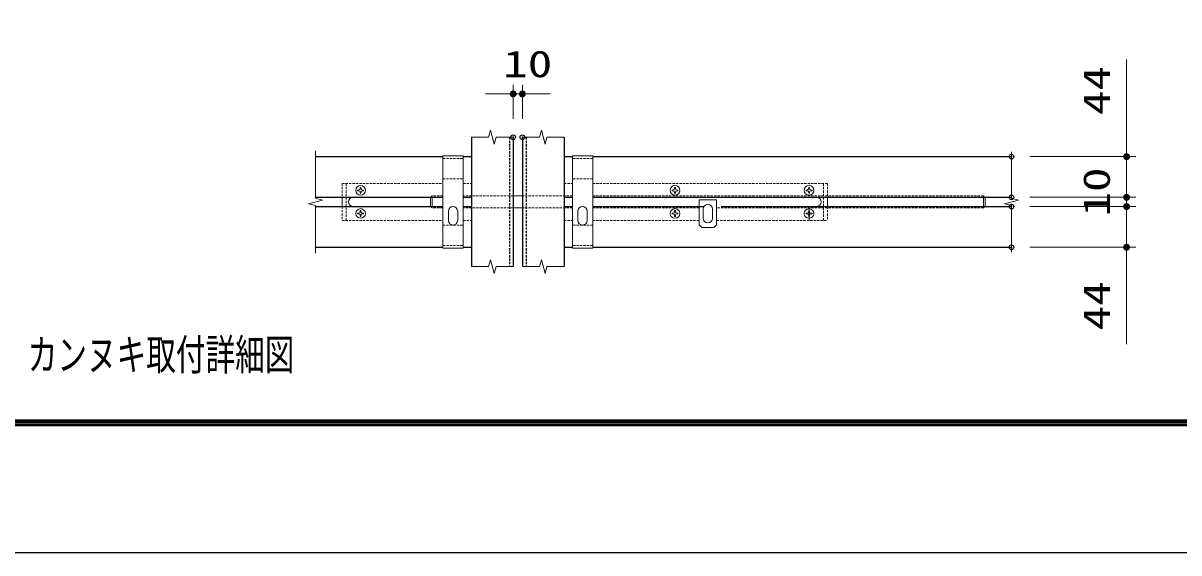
# Model space of a CAD drawing. Units: millimetres, scale not verified. Extents: x -5249 to 5251, y -3712 to 3712.
# Drawn here: x -3129 to -629, y -3712 to -2566 of the extents above; entities that cross this region are included whole.
import ezdxf
from ezdxf.enums import TextEntityAlignment as Align

# ---------------------------------------------------------------- set-up
doc = ezdxf.new("R2010")
doc.units = ezdxf.units.MM
doc.header["$LTSCALE"] = 20
doc.header["$PDMODE"] = 32
doc.header["$PDSIZE"] = 10
doc.linetypes.add('USER1', pattern=[0.375, 0.25, -0.125])
doc.linetypes.add('USER2', pattern=[50.8, 31.75, -6.35, 6.35, -6.35])
for name, color, linetype, lineweight in [('0-0_D-TTL', 7, 'Continuous', 25), ('0-2_D-STR1', 1, 'Continuous', 25), ('0-4_0', 7, 'Continuous', 25), ('0-5_D-STR-DIM', 7, 'Continuous', 13), ('0-7_D-STR-TXT', 7, 'Continuous', 13), ('0-9_D-BMK', 2, 'Continuous', 13), ('0-B_D-STR3', 3, 'Continuous', 13)]:
    doc.layers.add(name, color=color, linetype=linetype, lineweight=lineweight)
doc.layers.add('0-6_Defpoints', color=7, linetype='Continuous')
doc.styles.add('ＭＳ ゴシック', font='')
doc.styles.get('ＭＳ ゴシック').set_extended_font_data('MS Gothic')

# ---------------------------------------------------------------- blocks, each defined once
blk = doc.blocks.new('_DotSmall')
at = {"layer": '0-4_0'}
for points in [[(0, 0), (-2.5, 0), (-2.48, 0.313)], [(0, 0), (-2.48, -0.313), (-2.5, 0)], [(0, 0), (-2.48, 0.313), (-2.421, 0.622)], [(0, 0), (-2.421, -0.622), (-2.48, -0.313)], [(0, 0), (-2.421, 0.622), (-2.324, 0.92)], [(0, 0), (-2.324, -0.92), (-2.421, -0.622)], [(0, 0), (-2.324, 0.92), (-2.191, 1.204)], [(0, 0), (-2.191, -1.204), (-2.324, -0.92)], [(0, 0), (-2.191, 1.204), (-2.023, 1.469)], [(0, 0), (-2.023, -1.469), (-2.191, -1.204)], [(0, 0), (-2.023, 1.469), (-1.822, 1.711)], [(0, 0), (-1.822, -1.711), (-2.023, -1.469)], [(0, 0), (-1.822, 1.711), (-1.594, 1.926)], [(0, 0), (-1.594, -1.926), (-1.822, -1.711)], [(0, 0), (-1.594, 1.926), (-1.34, 2.111)], [(0, 0), (-1.34, -2.111), (-1.594, -1.926)], [(0, 0), (-1.34, 2.111), (-1.064, 2.262)], [(0, 0), (-1.064, -2.262), (-1.34, -2.111)], [(0, 0), (-1.064, 2.262), (-0.773, 2.378)], [(0, 0), (-0.773, -2.378), (-1.064, -2.262)], [(0, 0), (-0.773, 2.378), (-0.468, 2.456)], [(0, 0), (-0.468, -2.456), (-0.773, -2.378)], [(0, 0), (-0.468, 2.456), (-0.157, 2.495)], [(0, 0), (-0.157, -2.495), (-0.468, -2.456)], [(0, 0), (-0.157, 2.495), (0.157, 2.495)], [(0, 0), (0.157, -2.495), (-0.157, -2.495)], [(0, 0), (0.157, 2.495), (0.468, 2.456)], [(0, 0), (0.468, 2.456), (0.773, 2.378)], [(0, 0), (0.773, 2.378), (1.064, 2.262)], [(0, 0), (1.064, 2.262), (1.34, 2.111)], [(0, 0), (1.34, 2.111), (1.594, 1.926)], [(0, 0), (1.594, 1.926), (1.822, 1.711)], [(0, 0), (1.822, 1.711), (2.023, 1.469)], [(0, 0), (2.023, 1.469), (2.191, 1.204)], [(0, 0), (2.191, 1.204), (2.324, 0.92)], [(0, 0), (2.324, 0.92), (2.421, 0.622)], [(0, 0), (2.421, 0.622), (2.48, 0.313)], [(0, 0), (2.48, 0.313), (2.5, 0)], [(0, 0), (0.468, -2.456), (0.157, -2.495)], [(0, 0), (0.773, -2.378), (0.468, -2.456)], [(0, 0), (1.064, -2.262), (0.773, -2.378)], [(0, 0), (1.34, -2.111), (1.064, -2.262)], [(0, 0), (1.594, -1.926), (1.34, -2.111)], [(0, 0), (1.822, -1.711), (1.594, -1.926)], [(0, 0), (2.023, -1.469), (1.822, -1.711)], [(0, 0), (2.191, -1.204), (2.023, -1.469)], [(0, 0), (2.324, -0.92), (2.191, -1.204)], [(0, 0), (2.421, -0.622), (2.324, -0.92)], [(0, 0), (2.48, -0.313), (2.421, -0.622)], [(0, 0), (2.5, 0), (2.48, -0.313)]]:
    blk.add_solid(points, dxfattribs=at)

msp = doc.modelspace()

# ---------------------------------------------------------------- linework, layer by layer
at = {"layer": '0-0_D-TTL', "color": 2}
msp.add_lwpolyline([(-5249.36, 3712.5), (5250.64, 3712.5), (5250.64, -3712.5), (-5249.36, -3712.5)], close=True, dxfattribs=at)
at = {"layer": '0-0_D-TTL'}
for points in [[(-4911.86, 3437.5), (4913.14, 3437.5), (4913.14, -3437.5), (-4911.86, -3437.5)], [(-4908.73, 3434.37), (4910.02, 3434.37), (4910.02, -3434.37), (-4908.73, -3434.37)], [(-4905.61, 3431.25), (4906.89, 3431.25), (4906.89, -3431.25), (-4905.61, -3431.25)], [(-4902.48, 3428.12), (4903.77, 3428.12), (4903.77, -3428.12), (-4902.48, -3428.12)], [(-4899.36, 3425), (4900.64, 3425), (4900.64, -3425), (-4899.36, -3425)]]:
    msp.add_lwpolyline(points, close=True, dxfattribs=at)
at = {"layer": '0-2_D-STR1'}
for p, q in [((-2158.77, -2812.93), (-2158.77, -3092.93)), ((-2068.77, -2812.93), (-2068.77, -3092.93)), ((-2048.77, -2812.93), (-2048.77, -3092.93)), ((-1958.77, -2812.93), (-1958.77, -3092.93)), ((-2496.19, -2854.93), (-2220.77, -2854.93)), ((-2176.77, -2854.93), (-2158.77, -2854.93)), ((-1958.77, -2854.93), (-1940.77, -2854.93)), ((-1896.77, -2854.93), (-991.05, -2854.93)), ((-2496.19, -2942.93), (-2220.77, -2942.93)), ((-2424.77, -2942.93), (-2220.77, -2942.93)), ((-2176.77, -2942.93), (-2158.77, -2942.93)), ((-1958.77, -2942.93), (-1940.77, -2942.93)), ((-1896.77, -2942.93), (-991.05, -2942.93)), ((-2496.19, -2962.93), (-2220.77, -2962.93)), ((-2424.77, -2962.93), (-2220.77, -2962.93)), ((-2176.77, -2962.93), (-2158.77, -2962.93)), ((-1958.77, -2962.93), (-1940.77, -2962.93)), ((-1896.77, -2962.93), (-1656.74, -2962.93)), ((-1618.74, -2962.93), (-991.05, -2962.93)), ((-2496.19, -3050.93), (-2220.77, -3050.93)), ((-2176.77, -3050.93), (-2158.77, -3050.93)), ((-1958.77, -3050.93), (-1940.77, -3050.93)), ((-1896.77, -3050.93), (-991.05, -3050.93))]:
    msp.add_line(p, q, dxfattribs=at)
at = {"layer": '0-2_D-STR1', "linetype": 'USER1'}
for p, q in [((-2076.77, -2812.93), (-2076.77, -3092.93)), ((-2040.77, -2812.93), (-2040.77, -3092.93))]:
    msp.add_line(p, q, dxfattribs=at)
at = {"layer": '0-5_D-STR-DIM'}
for p, q in [((-2068.77, -2772.93), (-2068.77, -2699.26)), ((-2048.77, -2772.93), (-2048.77, -2699.26)), ((-2068.77, -2719.26), (-2128.77, -2719.26)), ((-2068.77, -2719.26), (-2048.77, -2719.26)), ((-2048.77, -2719.26), (-1988.77, -2719.26)), ((-951.05, -2854.93), (-722.07, -2854.93)), ((-742.07, -2942.93), (-742.07, -2882.93)), ((-951.05, -2942.93), (-722.07, -2942.93)), ((-951.05, -2942.93), (-722.07, -2942.93)), ((-742.07, -2942.93), (-742.07, -2962.93)), ((-951.05, -2962.93), (-722.07, -2962.93)), ((-951.05, -2962.93), (-722.07, -2962.93)), ((-742.07, -2962.93), (-742.07, -3022.93)), ((-951.05, -3050.93), (-722.07, -3050.93))]:
    msp.add_line(p, q, dxfattribs=at)
for points in [[(-742.07, -2942.93), (-742.07, -2854.93), (-742.07, -2644.93)], [(-742.07, -2962.93), (-742.07, -3050.93), (-742.07, -3260.93)]]:
    msp.add_lwpolyline(points, dxfattribs=at)
at = {"layer": '0-6_Defpoints'}
for p in [(-2048.77, -2719.26), (-2068.77, -2812.93), (-2048.77, -2812.93), (-991.05, -2854.93), (-991.05, -2942.93), (-742.07, -2942.93), (-991.05, -2962.93), (-742.07, -2962.93), (-991.05, -3050.93), (-742.07, -3050.93)]:
    msp.add_point(p, dxfattribs=at)
at = {"layer": '0-9_D-BMK'}
for points in [[(-2158.77, -2812.93), (-2121.77, -2812.93), (-2117.77, -2798), (-2109.77, -2827.86), (-2105.77, -2812.93), (-2068.77, -2812.93)], [(-2048.77, -2812.93), (-2011.77, -2812.93), (-2007.77, -2798), (-1999.77, -2827.86), (-1995.77, -2812.93), (-1958.77, -2812.93)], [(-2496.19, -2842.15), (-2496.19, -2944.93), (-2481.26, -2948.93), (-2511.12, -2956.93), (-2496.19, -2960.93), (-2496.19, -3064.06)], [(-991.05, -2844.45), (-991.05, -2944.93), (-976.12, -2948.93), (-1005.98, -2956.93), (-991.05, -2960.93), (-991.05, -3061.69)], [(-2158.77, -3092.93), (-2121.77, -3092.93), (-2117.77, -3078), (-2109.77, -3107.86), (-2105.77, -3092.93), (-2068.77, -3092.93)], [(-2048.77, -3092.93), (-2011.77, -3092.93), (-2007.77, -3078), (-1999.77, -3107.86), (-1995.77, -3092.93), (-1958.77, -3092.93)]]:
    msp.add_lwpolyline(points, dxfattribs=at)
at = {"layer": '0-B_D-STR3'}
for p, q in [((-2220.77, -2852.93), (-2220.77, -3052.93)), ((-2220.77, -2852.93), (-2176.77, -2852.93)), ((-2176.77, -2852.93), (-2176.77, -3052.93)), ((-1940.77, -2852.93), (-1940.77, -3052.93)), ((-1896.77, -2852.93), (-1940.77, -2852.93)), ((-1896.77, -2852.93), (-1896.77, -3052.93)), ((-2399.56, -2921.63), (-2399.61, -2924.22)), ((-2399.56, -2921.63), (-2397.98, -2921.63)), ((-2397.98, -2921.63), (-2397.94, -2924.22)), ((-1719.56, -2921.63), (-1719.61, -2924.22)), ((-1719.56, -2921.63), (-1717.98, -2921.63)), ((-1717.98, -2921.63), (-1717.94, -2924.22)), ((-1429.56, -2921.63), (-1429.61, -2924.22)), ((-1429.56, -2921.63), (-1427.98, -2921.63)), ((-1427.98, -2921.63), (-1427.94, -2924.22)), ((-2438.77, -2962.93), (-2438.77, -2942.93)), ((-2402.48, -2928.77), (-2405.07, -2928.72)), ((-2399.56, -2934.23), (-2399.61, -2931.64)), ((-2399.56, -2934.23), (-2397.98, -2934.23)), ((-2397.98, -2934.23), (-2397.94, -2931.64)), ((-2395.07, -2927.1), (-2392.47, -2927.14)), ((-2395.07, -2928.77), (-2392.47, -2928.72)), ((-2392.47, -2927.14), (-2392.47, -2928.72)), ((-2247.74, -2943.93), (-2243.74, -2939.93)), ((-2247.74, -2961.93), (-2247.74, -2943.93)), ((-2068.77, -2939.93), (-2048.77, -2939.93)), ((-1958.77, -2962.93), (-1958.77, -2942.93)), ((-1722.48, -2927.1), (-1725.07, -2927.14)), ((-1725.07, -2927.14), (-1725.07, -2928.72)), ((-1722.48, -2928.77), (-1725.07, -2928.72)), ((-1719.56, -2934.23), (-1719.61, -2931.64)), ((-1719.56, -2934.23), (-1717.98, -2934.23)), ((-1717.98, -2934.23), (-1717.94, -2931.64)), ((-1715.07, -2928.77), (-1712.47, -2928.72)), ((-1628.74, -2948.43), (-1666.74, -2948.43)), ((-1666.74, -2948.43), (-1666.74, -3002.43)), ((-1628.74, -2948.43), (-1628.74, -3002.43)), ((-1432.48, -2928.77), (-1435.07, -2928.72)), ((-1429.56, -2934.23), (-1429.61, -2931.64)), ((-1429.56, -2934.23), (-1427.98, -2934.23)), ((-1427.98, -2934.23), (-1427.94, -2931.64)), ((-1425.07, -2927.1), (-1422.47, -2927.14)), ((-1425.07, -2928.77), (-1422.47, -2928.72)), ((-1422.47, -2927.14), (-1422.47, -2928.72)), ((-1388.77, -2942.93), (-1388.77, -2962.93)), ((-1051.74, -2939.93), (-1051.74, -2965.93)), ((-1047.74, -2961.93), (-1047.74, -2943.93)), ((-2399.56, -2971.63), (-2399.61, -2974.22)), ((-2399.56, -2971.63), (-2397.98, -2971.63)), ((-2397.98, -2971.63), (-2397.94, -2974.22)), ((-2208.77, -2972.93), (-2208.77, -2992.93)), ((-2188.77, -2972.93), (-2188.77, -2992.93)), ((-2068.77, -2965.93), (-2048.77, -2965.93)), ((-1928.77, -2972.93), (-1928.77, -2992.93)), ((-1908.77, -2972.93), (-1908.77, -2992.93)), ((-1719.56, -2971.63), (-1719.61, -2974.22)), ((-1719.56, -2971.63), (-1717.98, -2971.63)), ((-1717.98, -2971.63), (-1717.94, -2974.22)), ((-1657.74, -2968.43), (-1657.74, -2988.43)), ((-1637.74, -2968.43), (-1637.74, -2988.43)), ((-1429.56, -2971.63), (-1429.61, -2974.22)), ((-1429.56, -2971.63), (-1427.98, -2971.63)), ((-1427.98, -2971.63), (-1427.94, -2974.22)), ((-2402.48, -2977.1), (-2405.07, -2977.14)), ((-2405.07, -2977.14), (-2405.07, -2978.72)), ((-2402.48, -2978.77), (-2405.07, -2978.72)), ((-2399.56, -2984.23), (-2399.61, -2981.64)), ((-2399.56, -2984.23), (-2397.98, -2984.23)), ((-2397.98, -2984.23), (-2397.94, -2981.64)), ((-2395.07, -2978.77), (-2392.47, -2978.72)), ((-1722.48, -2978.77), (-1725.07, -2978.72)), ((-1719.56, -2984.23), (-1719.61, -2981.64)), ((-1719.56, -2984.23), (-1717.98, -2984.23)), ((-1717.98, -2984.23), (-1717.94, -2981.64)), ((-1715.07, -2977.1), (-1712.47, -2977.14)), ((-1715.07, -2978.77), (-1712.47, -2978.72)), ((-1712.47, -2977.14), (-1712.47, -2978.72)), ((-1432.48, -2977.1), (-1435.07, -2977.14)), ((-1435.07, -2977.14), (-1435.07, -2978.72)), ((-1432.48, -2978.77), (-1435.07, -2978.72)), ((-1429.56, -2984.23), (-1429.61, -2981.64)), ((-1429.56, -2984.23), (-1427.98, -2984.23)), ((-1427.98, -2984.23), (-1427.94, -2981.64)), ((-1425.07, -2978.77), (-1422.47, -2978.72)), ((-1666.74, -3002.43), (-1660.74, -3008.43)), ((-1634.74, -3008.43), (-1660.74, -3008.43)), ((-1634.74, -3008.43), (-1628.74, -3002.43)), ((-2220.77, -3052.93), (-2176.77, -3052.93)), ((-1896.77, -3052.93), (-1940.77, -3052.93))]:
    msp.add_line(p, q, dxfattribs=at)
at = {"layer": '0-B_D-STR3', "linetype": 'USER1'}
for p, q in [((-2220.77, -2858.93), (-2176.77, -2858.93)), ((-1896.77, -2858.93), (-1940.77, -2858.93)), ((-2438.77, -2912.93), (-2220.77, -2912.93)), ((-2438.77, -2912.93), (-2438.77, -2942.93)), ((-2429.77, -2912.93), (-2429.77, -2992.93)), ((-2220.77, -2902.93), (-2176.77, -2902.93)), ((-2176.77, -2912.93), (-2158.77, -2912.93)), ((-2158.77, -2912.93), (-2158.77, -2992.93)), ((-1958.77, -2912.93), (-1940.77, -2912.93)), ((-1958.77, -2912.93), (-1958.77, -2942.93)), ((-1896.77, -2902.93), (-1940.77, -2902.93)), ((-1896.77, -2912.93), (-1388.77, -2912.93)), ((-1397.77, -2912.93), (-1397.77, -2992.93)), ((-1388.77, -2912.93), (-1388.77, -2942.93)), ((-2220.77, -2939.93), (-2243.74, -2939.93)), ((-2068.77, -2939.93), (-2176.77, -2939.93)), ((-1940.77, -2939.93), (-2048.77, -2939.93)), ((-1051.74, -2939.93), (-1896.77, -2939.93)), ((-1047.74, -2943.93), (-1051.74, -2939.93)), ((-2438.77, -2962.93), (-2438.77, -2992.93)), ((-2220.77, -2965.93), (-2243.74, -2965.93)), ((-2068.77, -2965.93), (-2176.77, -2965.93)), ((-1940.77, -2965.93), (-2048.77, -2965.93)), ((-1958.77, -2962.93), (-1958.77, -2992.93)), ((-1666.74, -2965.93), (-1896.77, -2965.93)), ((-1051.74, -2965.93), (-1628.74, -2965.93)), ((-1388.77, -2962.93), (-1388.77, -2992.93)), ((-1051.74, -2965.93), (-1047.74, -2961.93)), ((-2438.77, -2992.93), (-2220.77, -2992.93)), ((-2176.77, -2992.93), (-2158.77, -2992.93)), ((-1958.77, -2992.93), (-1940.77, -2992.93)), ((-1896.77, -2992.93), (-1666.74, -2992.93)), ((-1628.74, -2992.93), (-1388.77, -2992.93)), ((-2220.77, -3002.93), (-2176.77, -3002.93)), ((-1896.77, -3002.93), (-1940.77, -3002.93)), ((-2220.77, -3046.93), (-2176.77, -3046.93)), ((-1896.77, -3046.93), (-1940.77, -3046.93))]:
    msp.add_line(p, q, dxfattribs=at)
at = {"layer": '0-B_D-STR3', "linetype": 'USER2'}
msp.add_line((-1428.77, -2961.93), (-1428.77, -2993.93), dxfattribs=at)
at = {"layer": '0-B_D-STR3'}
for points in [[(-2402.48, -2927.1), (-2405.07, -2927.14), (-2405.07, -2928.72)], [(-2243.74, -2939.93), (-2243.74, -2965.93), (-2247.74, -2961.93)], [(-1715.07, -2927.1), (-1712.47, -2927.14), (-1712.47, -2928.72)], [(-1432.48, -2927.1), (-1435.07, -2927.14), (-1435.07, -2928.72)], [(-2395.07, -2977.1), (-2392.47, -2977.14), (-2392.47, -2978.72)], [(-1722.48, -2977.1), (-1725.07, -2977.14), (-1725.07, -2978.72)], [(-1425.07, -2977.1), (-1422.47, -2977.14), (-1422.47, -2978.72)]]:
    msp.add_lwpolyline(points, dxfattribs=at)
for centre in [(-2398.77, -2927.93), (-1718.77, -2927.93), (-1428.77, -2927.93), (-2398.77, -2977.93), (-1718.77, -2977.93), (-1428.77, -2977.93)]:
    msp.add_circle(centre, 10.5, dxfattribs=at)
for centre, radius, start, end in [((-2402.58, -2924.12), 2.98, 270, 0), ((-2394.96, -2924.12), 2.98, 180, 270), ((-1722.58, -2924.12), 2.98, 270, 0), ((-1714.96, -2924.12), 2.98, 180, 270), ((-1432.58, -2924.12), 2.98, 270, 0), ((-1424.96, -2924.12), 2.98, 180, 270), ((-2414.77, -2952.93), 10, 90, 270), ((-2402.58, -2931.74), 2.98, 0, 90), ((-2394.96, -2931.74), 2.98, 90, 180), ((-1722.58, -2931.74), 2.98, 0, 90), ((-1714.96, -2931.74), 2.98, 90, 180), ((-1432.58, -2931.74), 2.98, 0, 90), ((-1424.96, -2931.74), 2.98, 90, 180), ((-1412.77, -2952.93), 10, 270, 90), ((-2402.58, -2974.12), 2.98, 270, 0), ((-2394.96, -2974.12), 2.98, 180, 270), ((-2198.77, -2972.93), 10, 0, 180), ((-1918.77, -2972.93), 10, 0, 180), ((-1722.58, -2974.12), 2.98, 270, 0), ((-1714.96, -2974.12), 2.98, 180, 270), ((-1647.74, -2968.43), 10, 0, 180), ((-1432.58, -2974.12), 2.98, 270, 0), ((-1424.96, -2974.12), 2.98, 180, 270), ((-2402.58, -2981.74), 2.98, 0, 90), ((-2394.96, -2981.74), 2.98, 90, 180), ((-2198.77, -2992.93), 10, 180, 0), ((-1918.77, -2992.93), 10, 180, 0), ((-1722.58, -2981.74), 2.98, 0, 90), ((-1714.96, -2981.74), 2.98, 90, 180), ((-1647.74, -2988.43), 10, 180, 0), ((-1432.58, -2981.74), 2.98, 0, 90), ((-1424.96, -2981.74), 2.98, 90, 180)]:
    msp.add_arc(centre, radius, start, end, dxfattribs=at)

# ---------------------------------------------------------------- block references
at = {"layer": '0-5_D-STR-DIM', "xscale": 3, "yscale": 3}
msp.add_blockref('_DotSmall', (-2068.77, -2719.26), dxfattribs=at)
for p, rotation in [((-2048.77, -2719.26), 180), ((-742.07, -2854.93), 90), ((-742.07, -2942.93), 270), ((-742.07, -2942.93), 270), ((-742.07, -2962.93), 90), ((-742.07, -2962.93), 90), ((-742.07, -3050.93), 270)]:
    msp.add_blockref('_DotSmall', p, dxfattribs=dict(at, rotation=rotation))

# ---------------------------------------------------------------- texts
at = {"layer": '0-5_D-STR-DIM', "style": 'ＭＳ ゴシック', "width": 1.35}
msp.add_text('10', height=57.77, dxfattribs=at).set_placement((-2090.27, -2700.36), align=Align.BOTTOM_LEFT)
for s, p in [('44', (-760.97, -2764.93)), ('10', (-760.97, -2984.43)), ('44', (-760.97, -3230.93))]:
    msp.add_text(s, height=57.77, rotation=90, dxfattribs=at).set_placement(p, align=Align.BOTTOM_LEFT)
at = {"layer": '0-7_D-STR-TXT', "style": 'ＭＳ ゴシック', "width": 0.7}
msp.add_text('カンヌキ取付詳細図', height=67.1, dxfattribs=at).set_placement((-3118.58, -3337.11), align=Align.BOTTOM_LEFT)

doc.saveas('drawing.dxf')
